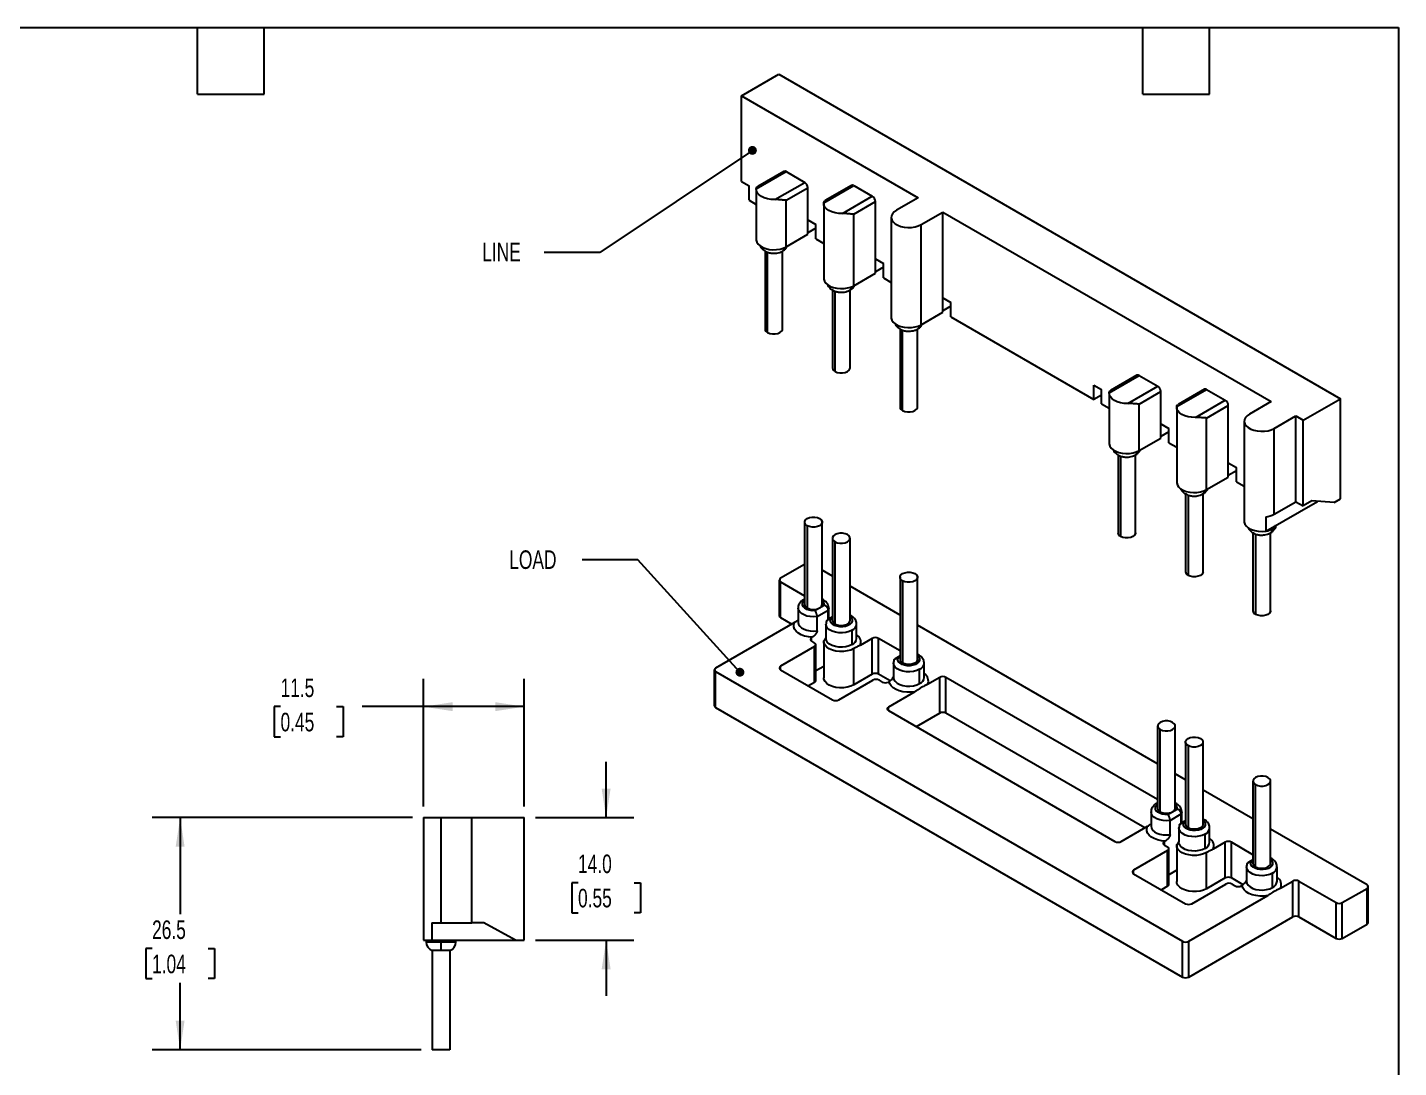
# Model space of a CAD drawing. Header units: millimetres. Extents: x 6 to 273, y 6 to 210.
# Drawn here: x 116.5 to 273.1, y 90.8 to 209.6 of the extents above; entities that cross this region are included whole.
import ezdxf

# ---------------------------------------------------------------- set-up
doc = ezdxf.new("R2010")
doc.units = ezdxf.units.MM
doc.linetypes.add('SLD-Solid', pattern=[0])
doc.layers.add('DIMENSIONS', color=140, linetype='SLD-Solid', lineweight=25)
doc.layers.add('TEXT', color=140, linetype='SLD-Solid', lineweight=25)
doc.styles.add('SLDTEXTSTYLE0', font='TXT', dxfattribs={"width": 0.7})
doc.dimstyles.new('SLDDIMSTYLE0', dxfattribs={"dimtxt": 2.158008, "dimasz": 3.302, "dimexe": 0.18, "dimexo": 0.0625, "dimgap": 0.539502, "dimtad": 0, "dimtih": 1, "dimtoh": 1, "dimrnd": 1e-09, "dimzin": 12, "dimdsep": 46, "dimtxsty": 'SLDTEXTSTYLE0', "dimsah": 1, "dimcen": 0.09, "dimadec": 0, "dimazin": 3, "dimtfac": 1, "dimtofl": 0, "dimtmove": 0, "dimatfit": 3, "dimfxl": 1, "dimfrac": 2, "dimtolj": 1, "dimtzin": 12, "dimarcsym": 0})
doc.dimstyles.new('SLDDIMSTYLE1', dxfattribs={"dimtxt": 0.18, "dimasz": 1.016, "dimexe": 0.18, "dimexo": 0.0625, "dimgap": 0.09, "dimtad": 0, "dimtih": 1, "dimtoh": 1, "dimdec": 4, "dimrnd": 1e-09, "dimzin": 0, "dimdsep": 46, "dimtxsty": 'Standard', "dimblk1": 'DOT', "dimblk2": 'DOT', "dimsah": 1, "dimcen": 0.09, "dimadec": 0, "dimazin": 0, "dimtfac": 1.016, "dimtdec": 4, "dimtofl": 0, "dimtmove": 0, "dimatfit": 3, "dimldrblk": 'DOT', "dimfxl": 1, "dimfrac": 2, "dimtolj": 1, "dimtzin": 0, "dimarcsym": 0})
doc.dimstyles.new('SLDDIMSTYLE2', dxfattribs={"dimtxt": 2.158008, "dimasz": 3.302, "dimexe": 0.18, "dimexo": 0.0625, "dimgap": 0.539502, "dimtad": 0, "dimtih": 1, "dimtoh": 1, "dimrnd": 1e-09, "dimzin": 4, "dimdsep": 46, "dimtxsty": 'SLDTEXTSTYLE0', "dimsah": 1, "dimcen": 0.09, "dimadec": 0, "dimazin": 1, "dimtfac": 1, "dimtmove": 0, "dimatfit": 3, "dimfxl": 1, "dimfrac": 2, "dimtolj": 1, "dimtzin": 12, "dimarcsym": 0})

# ---------------------------------------------------------------- blocks, each defined once
blk = doc.blocks.new('_Dot')
at = {"color": 0, "linetype": 'ByBlock', "lineweight": -2}
blk.add_line((-0.5, 0), (-1, 0), dxfattribs=at)
at = {"color": 0, "linetype": 'ByBlock', "const_width": 0.5}
blk.add_lwpolyline([(-0.25, 0, 1), (0.25, 0, 1)], format="xyb", close=True, dxfattribs=at)
blk = doc.blocks.new('_D_2')
at = {"layer": 'DIMENSIONS'}
for p, q in [((160.44, 119.36), (130.74, 119.36)), ((133.92, 119.36), (133.92, 108.32)), ((130.71, 104.41), (129.99, 104.41)), ((129.99, 104.41), (129.99, 100.98)), ((137.12, 104.41), (137.85, 104.41)), ((137.85, 104.41), (137.85, 100.98)), ((129.99, 100.98), (130.71, 100.98)), ((133.92, 92.86), (133.92, 100.49)), ((137.85, 100.98), (137.12, 100.98)), ((161.44, 92.86), (130.74, 92.86))]:
    blk.add_line(p, q, dxfattribs=at)
for points in [[(133.92, 119.36), (133.41, 116.05), (134.42, 116.05)], [(133.92, 92.86), (134.42, 96.16), (133.41, 96.16)]]:
    blk.add_solid(points, dxfattribs=at)
at = {"layer": 'DIMENSIONS', "char_height": 2.117, "attachment_point": 1, "style": 'SLDTEXTSTYLE0'}
for s, insert in [('26.5', (130.71, 107.62)), ('1.04', (130.71, 103.71))]:
    blk.add_mtext(s, dxfattribs=dict(at, insert=insert))
blk = doc.blocks.new('_D_3')
at = {"layer": 'DIMENSIONS'}
for p, q in [((182.56, 119.36), (182.56, 125.71)), ((174.48, 119.36), (185.73, 119.36)), ((179.35, 111.93), (178.63, 111.93)), ((178.63, 111.93), (178.63, 108.5)), ((185.76, 111.93), (186.49, 111.93)), ((186.49, 111.93), (186.49, 108.5)), ((178.63, 108.5), (179.35, 108.5)), ((186.49, 108.5), (185.76, 108.5)), ((174.48, 105.36), (185.73, 105.36)), ((182.56, 105.36), (182.56, 99.01))]:
    blk.add_line(p, q, dxfattribs=at)
for points in [[(182.56, 119.36), (183.07, 122.66), (182.05, 122.66)], [(182.56, 105.36), (182.05, 102.05), (183.07, 102.05)]]:
    blk.add_solid(points, dxfattribs=at)
at = {"layer": 'DIMENSIONS', "char_height": 2.117, "attachment_point": 1, "style": 'SLDTEXTSTYLE0'}
for s, insert in [('14.0', (179.35, 115.14)), ('0.55', (179.35, 111.23))]:
    blk.add_mtext(s, dxfattribs=dict(at, insert=insert))
blk = doc.blocks.new('_D_6')
at = {"layer": 'DIMENSIONS'}
for p, q in [((161.71, 120.63), (161.71, 135.19)), ((173.21, 120.63), (173.21, 135.19)), ((145.38, 132.02), (144.66, 132.02)), ((144.66, 132.02), (144.66, 128.59)), ((151.79, 132.02), (152.52, 132.02)), ((152.52, 132.02), (152.52, 128.59)), ((161.71, 132.02), (154.72, 132.02)), ((173.21, 132.02), (161.71, 132.02)), ((144.66, 128.59), (145.38, 128.59)), ((152.52, 128.59), (151.79, 128.59))]:
    blk.add_line(p, q, dxfattribs=at)
for points in [[(161.71, 132.02), (165.02, 131.51), (165.02, 132.53)], [(173.21, 132.02), (169.91, 132.53), (169.91, 131.51)]]:
    blk.add_solid(points, dxfattribs=at)
at = {"layer": 'DIMENSIONS', "char_height": 2.117, "attachment_point": 1, "style": 'SLDTEXTSTYLE0'}
for s, insert in [('11.5', (145.38, 135.23)), ('0.45', (145.38, 131.32))]:
    blk.add_mtext(s, dxfattribs=dict(at, insert=insert))

msp = doc.modelspace()

# ---------------------------------------------------------------- linework, layer by layer
for p, q in [((198.029, 201.748), (202.272, 204.197)), ((202.272, 204.197), (266.406, 167.173)), ((198.029, 201.748), (218.181, 190.114)), ((198.029, 191.949), (198.029, 201.748)), ((199.71, 191.124), (203.12, 193.093)), ((202.87, 193.118), (199.867, 191.384)), ((203.12, 193.093), (205.241, 191.868)), ((198.029, 191.949), (198.877, 191.459)), ((198.877, 189.826), (198.877, 191.459)), ((199.706, 191.052), (199.706, 185.336)), ((201.831, 189.899), (205.241, 191.868)), ((203.12, 189.827), (205.595, 191.256)), ((205.595, 187.581), (205.595, 191.256)), ((207.417, 189.533), (210.827, 191.501)), ((210.578, 191.526), (207.575, 189.792)), ((210.827, 191.501), (212.949, 190.277)), ((198.877, 189.826), (199.706, 189.348)), ((203.12, 184.52), (203.12, 189.827)), ((207.413, 189.46), (207.413, 180.887)), ((209.539, 188.308), (212.949, 190.277)), ((210.827, 188.236), (213.302, 189.664)), ((213.302, 183.132), (213.302, 189.664)), ((218.181, 190.114), (215.707, 188.685)), ((210.827, 180.07), (210.827, 188.236)), ((218.535, 187.052), (221.01, 188.481)), ((221.01, 188.481), (258.486, 166.846)), ((221.01, 178.683), (221.01, 188.481)), ((205.595, 187.581), (206.514, 187.051)), ((205.595, 185.948), (205.595, 187.581)), ((206.514, 186.642), (205.595, 186.112)), ((206.514, 185.418), (206.514, 187.051)), ((215.121, 187.869), (215.121, 176.437)), ((218.535, 175.621), (218.535, 187.052)), ((203.12, 184.52), (205.595, 185.948)), ((206.514, 185.418), (207.413, 184.899)), ((200.706, 184.031), (200.706, 175.129)), ((200.999, 174.721), (200.999, 183.894)), ((202.706, 175.129), (202.706, 184.025)), ((213.302, 183.132), (214.222, 182.601)), ((213.302, 181.499), (213.302, 183.132)), ((214.222, 182.193), (213.302, 181.662)), ((214.222, 180.968), (214.222, 182.601)), ((210.827, 180.07), (213.302, 181.499)), ((214.222, 180.968), (215.121, 180.449)), ((208.413, 179.581), (208.413, 170.68)), ((208.706, 170.272), (208.706, 179.445)), ((210.413, 170.68), (210.413, 179.575)), ((221.01, 178.683), (221.929, 178.152)), ((221.01, 177.049), (221.01, 178.683)), ((218.535, 175.621), (221.01, 177.049)), ((221.929, 177.743), (221.01, 177.213)), ((221.929, 176.519), (221.929, 178.152)), ((221.929, 176.519), (238.263, 167.089)), ((216.121, 175.132), (216.121, 166.23)), ((216.414, 165.822), (216.414, 174.995)), ((218.121, 166.23), (218.121, 175.126)), ((240.015, 167.856), (243.425, 169.825)), ((243.175, 169.85), (240.172, 168.116)), ((243.425, 169.825), (245.546, 168.601)), ((238.263, 168.722), (239.112, 168.233)), ((238.263, 167.089), (238.263, 168.722)), ((239.112, 167.579), (238.263, 167.089)), ((239.112, 166.599), (239.112, 168.233)), ((240.011, 167.784), (240.011, 162.068)), ((242.136, 166.632), (245.546, 168.601)), ((243.425, 166.559), (245.9, 167.988)), ((245.9, 164.314), (245.9, 167.988)), ((247.722, 166.265), (251.133, 168.234)), ((250.883, 168.258), (247.88, 166.525)), ((251.133, 168.234), (253.254, 167.009)), ((239.112, 166.599), (240.011, 166.08)), ((243.425, 161.252), (243.425, 166.559)), ((247.718, 166.193), (247.718, 157.619)), ((249.844, 165.04), (253.254, 167.009)), ((251.133, 164.968), (253.607, 166.397)), ((253.607, 159.864), (253.607, 166.397)), ((258.486, 166.846), (256.012, 165.418)), ((262.163, 164.724), (266.406, 167.173)), ((266.406, 155.741), (266.406, 167.173)), ((251.133, 156.803), (251.133, 164.968)), ((255.426, 164.601), (255.426, 153.17)), ((258.84, 163.785), (261.315, 165.213)), ((261.315, 165.213), (262.163, 164.724)), ((261.315, 155.415), (261.315, 165.213)), ((262.163, 154.925), (262.163, 164.724)), ((245.9, 164.314), (246.819, 163.783)), ((245.9, 162.681), (245.9, 164.314)), ((246.819, 163.375), (245.9, 162.844)), ((246.819, 162.15), (246.819, 163.783)), ((258.84, 153.986), (258.84, 163.785)), ((243.425, 161.252), (245.9, 162.681)), ((246.819, 162.15), (247.718, 161.631)), ((241.011, 160.763), (241.011, 151.862)), ((241.304, 160.627), (241.304, 151.453)), ((243.011, 151.862), (243.011, 160.757)), ((253.607, 159.864), (254.527, 159.334)), ((253.607, 158.231), (253.607, 159.864)), ((251.133, 156.803), (253.607, 158.231)), ((254.527, 158.925), (253.607, 158.395)), ((254.527, 157.701), (254.527, 159.334)), ((254.527, 157.701), (255.426, 157.182)), ((248.718, 156.314), (248.718, 147.412)), ((249.011, 156.177), (249.011, 147.004)), ((250.718, 147.412), (250.718, 156.308)), ((257.883, 152.046), (263.79, 155.456)), ((258.84, 153.986), (261.315, 155.415)), ((261.315, 155.415), (262.163, 154.925)), ((263.153, 155.497), (262.163, 154.925)), ((265.699, 155.333), (263.153, 155.497)), ((265.699, 155.333), (266.406, 155.741)), ((257.883, 153.679), (257.883, 152.046)), ((205.231, 153.083), (205.231, 143.693)), ((205.524, 152.675), (205.524, 143.285)), ((207.231, 143.693), (207.231, 153.083)), ((258.628, 152.476), (258.628, 152.312)), ((208.413, 151.246), (208.413, 141.856)), ((208.706, 141.448), (208.706, 150.838)), ((210.413, 141.856), (210.413, 151.246)), ((256.426, 151.864), (256.426, 142.963)), ((256.719, 151.728), (256.719, 142.555)), ((258.426, 142.963), (258.426, 151.858)), ((205.231, 148.259), (202.484, 146.672)), ((208.413, 146.923), (207.231, 147.605)), ((202.337, 146.468), (202.337, 142.386)), ((202.484, 146.264), (205.231, 144.678)), ((202.484, 142.181), (202.484, 146.264)), ((216.121, 142.474), (210.413, 145.768)), ((216.121, 146.797), (216.121, 137.407)), ((216.414, 146.389), (216.414, 136.998)), ((218.121, 137.407), (218.121, 146.797)), ((204.481, 143.285), (204.481, 141.652)), ((206.408, 142.979), (206.938, 143.285)), ((206.655, 142.304), (207.929, 143.04)), ((206.938, 143.285), (207.469, 143.591)), ((207.929, 141.985), (207.929, 143.04)), ((207.981, 142.015), (207.981, 143.285)), ((204.088, 141.639), (195.059, 136.426)), ((202.484, 142.181), (203.756, 141.447)), ((206.655, 140.671), (206.655, 142.304)), ((207.663, 141.448), (207.663, 139.815)), ((208.413, 142.264), (207.848, 141.938)), ((208.413, 142.095), (208.176, 141.958)), ((211.163, 139.815), (211.163, 141.448)), ((245.536, 125.492), (218.121, 141.319)), ((206.106, 139.946), (206.019, 139.896)), ((206.019, 139.488), (206.019, 139.896)), ((206.019, 139.488), (206.373, 139.284)), ((207.413, 139.461), (207.413, 135.324)), ((210.651, 139.1), (210.651, 140.733)), ((212.949, 139.815), (211.556, 139.011)), ((212.949, 135.732), (212.949, 139.815)), ((216.121, 138.392), (213.656, 139.815)), ((213.656, 135.732), (213.656, 139.815)), ((206.373, 138.876), (202.484, 136.631)), ((206.373, 134.793), (206.373, 138.876)), ((206.519, 134.997), (206.519, 139.08)), ((210.827, 134.507), (210.827, 138.645)), ((216.121, 137.815), (215.556, 137.489)), ((194.913, 136.222), (194.913, 132.14)), ((202.484, 136.222), (202.484, 136.631)), ((202.484, 136.222), (208.423, 132.793)), ((207.413, 136.618), (206.519, 136.102)), ((215.371, 136.998), (215.371, 135.365)), ((216.121, 137.646), (215.883, 137.509)), ((218.358, 134.651), (218.358, 136.284)), ((218.871, 135.365), (218.871, 136.998)), ((195.059, 136.018), (248.375, 105.24)), ((195.059, 131.936), (195.059, 136.018)), ((206.373, 134.793), (205.666, 134.385)), ((209.13, 132.793), (213.02, 135.039)), ((212.949, 135.732), (210.827, 134.507)), ((214.984, 134.965), (213.656, 135.732)), ((213.727, 135.039), (214.08, 134.834)), ((214.787, 134.834), (214.874, 134.885)), ((220.656, 135.365), (219.264, 134.561)), ((220.656, 131.282), (220.656, 135.365)), ((245.536, 121.41), (221.363, 135.365)), ((221.363, 131.282), (221.363, 135.365)), ((217.806, 133.72), (214.787, 131.977)), ((195.059, 131.936), (248.375, 101.157)), ((214.787, 131.569), (214.787, 131.977)), ((214.787, 131.569), (240.667, 116.629)), ((220.656, 131.282), (217.97, 129.732)), ((244.061, 118.179), (221.363, 131.282)), ((245.536, 129.815), (245.536, 120.425)), ((245.829, 120.017), (245.829, 129.407)), ((247.536, 120.425), (247.536, 129.815)), ((248.718, 127.979), (248.718, 118.588)), ((249.011, 127.57), (249.011, 118.18)), ((250.718, 118.588), (250.718, 127.979)), ((248.718, 123.655), (247.536, 124.338)), ((256.426, 119.206), (250.718, 122.501)), ((256.426, 123.529), (256.426, 114.139)), ((256.719, 113.731), (256.719, 123.121)), ((258.426, 114.139), (258.426, 123.529)), ((161.714, 119.357), (161.714, 105.357)), ((161.714, 119.357), (163.714, 119.357)), ((163.714, 107.357), (163.714, 119.357)), ((163.714, 119.357), (167.214, 119.357)), ((167.214, 107.357), (167.214, 119.357)), ((167.214, 119.357), (173.214, 119.357)), ((173.214, 105.357), (173.214, 119.357)), ((244.786, 120.017), (244.786, 118.384)), ((246.713, 119.711), (247.243, 120.017)), ((246.96, 119.037), (248.234, 119.773)), ((246.96, 117.404), (246.96, 119.037)), ((247.243, 120.017), (247.774, 120.323)), ((248.718, 118.996), (248.153, 118.67)), ((248.234, 118.717), (248.234, 119.773)), ((248.286, 118.747), (248.286, 120.017)), ((241.375, 116.629), (244.393, 118.371)), ((247.968, 118.18), (247.968, 116.547)), ((248.718, 118.827), (248.481, 118.69)), ((250.956, 115.833), (250.956, 117.466)), ((251.468, 116.547), (251.468, 118.18)), ((269.447, 111.689), (258.426, 118.051)), ((246.411, 116.679), (246.324, 116.629)), ((246.324, 116.22), (246.324, 116.629)), ((246.324, 116.22), (246.678, 116.016)), ((247.718, 116.193), (247.718, 112.056)), ((253.254, 116.547), (251.861, 115.743)), ((253.254, 112.464), (253.254, 116.547)), ((256.426, 115.124), (253.961, 116.547)), ((253.961, 112.464), (253.961, 116.547)), ((246.678, 115.608), (242.789, 113.363)), ((246.678, 111.525), (246.678, 115.608)), ((246.824, 111.729), (246.824, 115.812)), ((251.133, 111.24), (251.133, 115.377)), ((256.426, 114.547), (255.861, 114.221)), ((256.426, 114.378), (256.188, 114.241)), ((242.789, 112.955), (242.789, 113.363)), ((242.789, 112.955), (248.728, 109.526)), ((247.718, 113.351), (246.824, 112.834)), ((255.676, 113.731), (255.676, 112.098)), ((258.663, 111.383), (258.663, 113.016)), ((259.176, 112.098), (259.176, 113.731)), ((246.678, 111.525), (245.971, 111.117)), ((249.436, 109.526), (253.325, 111.771)), ((253.254, 112.464), (251.133, 111.24)), ((255.289, 111.697), (253.961, 112.464)), ((254.032, 111.771), (254.385, 111.567)), ((255.092, 111.567), (255.179, 111.617)), ((259.569, 111.294), (260.961, 112.097)), ((260.961, 108.015), (260.961, 112.097)), ((261.668, 112.097), (265.911, 109.648)), ((261.668, 108.015), (261.668, 112.097)), ((266.618, 109.648), (269.447, 111.281)), ((269.447, 107.198), (269.447, 111.281)), ((269.593, 107.402), (269.593, 111.485)), ((249.082, 105.24), (258.111, 110.452)), ((265.911, 105.566), (265.911, 109.648)), ((266.618, 105.566), (266.618, 109.648)), ((162.661, 107.357), (162.661, 105.357)), ((162.661, 107.357), (163.714, 107.357)), ((163.714, 107.357), (167.214, 107.357)), ((168.614, 107.357), (167.214, 107.357)), ((172.214, 105.357), (168.614, 107.357)), ((249.082, 101.157), (260.961, 108.015)), ((261.668, 108.015), (265.911, 105.566)), ((266.618, 105.566), (269.447, 107.198)), ((161.714, 105.357), (162.661, 105.357)), ((162.014, 105.357), (162.014, 105.157)), ((163.714, 105.157), (162.014, 105.157)), ((162.661, 105.357), (172.214, 105.357)), ((163.714, 105.357), (163.714, 105.157)), ((165.414, 105.157), (163.714, 105.157)), ((165.414, 105.157), (165.414, 105.357)), ((172.214, 105.357), (173.214, 105.357)), ((248.375, 101.157), (248.375, 105.24)), ((249.082, 101.157), (249.082, 105.24)), ((163.714, 104.203), (162.714, 104.203)), ((162.714, 104.203), (162.714, 92.857)), ((164.714, 104.203), (163.714, 104.203)), ((164.714, 104.203), (164.714, 92.857)), ((164.714, 92.857), (162.714, 92.857))]:
    msp.add_line(p, q)
at = {"flags": 128}
for points in [[(201.831, 189.899), (201.408, 189.91), (200.999, 189.972), (200.621, 190.082), (200.292, 190.235), (200.026, 190.425), (199.835, 190.644), (199.728, 190.88), (199.71, 191.124)], [(209.539, 188.308), (209.116, 188.319), (208.706, 188.38), (208.328, 188.49), (207.999, 188.644), (207.733, 188.834), (207.542, 189.052), (207.436, 189.288), (207.417, 189.533)], [(215.707, 188.685), (215.443, 188.498), (215.254, 188.283), (215.145, 188.049), (215.123, 187.808), (215.189, 187.57), (215.339, 187.345), (215.566, 187.142), (215.862, 186.971), (216.213, 186.84), (216.603, 186.754), (217.016, 186.716), (217.434, 186.728), (217.837, 186.791), (218.21, 186.9), (218.535, 187.052)], [(199.706, 185.336), (199.709, 185.276), (199.774, 185.037), (199.924, 184.812), (200.152, 184.609), (200.447, 184.439), (200.798, 184.307), (201.188, 184.221), (201.601, 184.183), (202.019, 184.196), (202.423, 184.258), (202.795, 184.368), (203.12, 184.52)], [(207.413, 180.887), (207.416, 180.826), (207.481, 180.588), (207.631, 180.362), (207.859, 180.16), (208.155, 179.989), (208.505, 179.858), (208.896, 179.771), (209.309, 179.734), (209.726, 179.746), (210.13, 179.809), (210.503, 179.918), (210.827, 180.07)], [(215.121, 176.437), (215.123, 176.377), (215.189, 176.138), (215.339, 175.913), (215.566, 175.711), (215.862, 175.54), (216.213, 175.408), (216.603, 175.322), (217.016, 175.284), (217.434, 175.297), (217.837, 175.359), (218.21, 175.469), (218.535, 175.621)], [(200.999, 174.721), (201.252, 174.615), (201.549, 174.559), (201.862, 174.559), (202.16, 174.615), (202.413, 174.721), (202.597, 174.867), (202.694, 175.039), (202.706, 175.129)], [(208.706, 170.272), (208.959, 170.165), (209.257, 170.11), (209.57, 170.11), (209.867, 170.165), (210.12, 170.272), (210.304, 170.418), (210.401, 170.59), (210.413, 170.68)], [(242.136, 166.632), (241.713, 166.642), (241.304, 166.704), (240.926, 166.814), (240.597, 166.968), (240.331, 167.158), (240.14, 167.376), (240.033, 167.612), (240.015, 167.856)], [(216.414, 165.822), (216.667, 165.716), (216.964, 165.66), (217.277, 165.66), (217.575, 165.716), (217.828, 165.822), (218.012, 165.968), (218.108, 166.14), (218.121, 166.23)], [(249.844, 165.04), (249.421, 165.051), (249.011, 165.113), (248.633, 165.223), (248.304, 165.376), (248.038, 165.566), (247.848, 165.784), (247.741, 166.021), (247.722, 166.265)], [(256.012, 165.418), (255.748, 165.23), (255.559, 165.015), (255.45, 164.782), (255.429, 164.541), (255.494, 164.302), (255.644, 164.077), (255.872, 163.875), (256.167, 163.704), (256.518, 163.572), (256.908, 163.486), (257.321, 163.448), (257.739, 163.461), (258.143, 163.523), (258.515, 163.633), (258.84, 163.785)], [(240.011, 162.068), (240.014, 162.008), (240.079, 161.77), (240.229, 161.544), (240.457, 161.342), (240.752, 161.171), (241.103, 161.04), (241.493, 160.953), (241.906, 160.915), (242.324, 160.928), (242.728, 160.99), (243.1, 161.1), (243.425, 161.252)], [(247.718, 157.619), (247.721, 157.559), (247.787, 157.32), (247.936, 157.095), (248.164, 156.892), (248.46, 156.722), (248.81, 156.59), (249.201, 156.504), (249.614, 156.466), (250.031, 156.479), (250.435, 156.541), (250.808, 156.651), (251.133, 156.803)], [(205.524, 152.675), (205.34, 152.821), (205.244, 152.993), (205.244, 153.173), (205.34, 153.345), (205.524, 153.491), (205.777, 153.597), (206.075, 153.653), (206.388, 153.653), (206.685, 153.597), (206.938, 153.491)], [(206.938, 153.491), (207.122, 153.345), (207.219, 153.173), (207.219, 152.993), (207.122, 152.821), (206.938, 152.675), (206.685, 152.569), (206.388, 152.513), (206.075, 152.513), (205.777, 152.569), (205.524, 152.675)], [(255.426, 153.17), (255.432, 153.081), (255.511, 152.837), (255.678, 152.608), (255.927, 152.405), (256.245, 152.238), (256.617, 152.113), (257.027, 152.038), (257.456, 152.015), (257.883, 152.046)], [(210.12, 151.654), (209.867, 151.761), (209.57, 151.816), (209.257, 151.816), (208.959, 151.761), (208.706, 151.654), (208.522, 151.508), (208.426, 151.336), (208.426, 151.156), (208.522, 150.984), (208.706, 150.838)], [(208.706, 150.838), (208.959, 150.732), (209.257, 150.676), (209.57, 150.676), (209.867, 150.732), (210.12, 150.838), (210.304, 150.984), (210.401, 151.156), (210.401, 151.336), (210.304, 151.508), (210.12, 151.654)], [(243.011, 151.862), (242.999, 151.771), (242.902, 151.6), (242.718, 151.453), (242.465, 151.347), (242.167, 151.291), (241.854, 151.291), (241.557, 151.347), (241.304, 151.453)], [(216.414, 146.389), (216.23, 146.535), (216.133, 146.706), (216.133, 146.887), (216.23, 147.059), (216.414, 147.205), (216.667, 147.311), (216.964, 147.367), (217.277, 147.367), (217.575, 147.311), (217.828, 147.205)], [(217.828, 147.205), (218.012, 147.059), (218.108, 146.887), (218.108, 146.706), (218.012, 146.535), (217.828, 146.389), (217.575, 146.282), (217.277, 146.227), (216.964, 146.227), (216.667, 146.282), (216.414, 146.389)], [(250.718, 147.412), (250.706, 147.322), (250.609, 147.15), (250.425, 147.004), (250.172, 146.898), (249.875, 146.842), (249.562, 146.842), (249.264, 146.898), (249.011, 147.004)], [(206.408, 142.979), (206.08, 142.977), (205.763, 143.024), (205.478, 143.117), (205.244, 143.25), (205.079, 143.413), (204.993, 143.596), (204.992, 143.785), (205.076, 143.968), (205.231, 144.126)], [(206.655, 142.304), (206.263, 142.275), (205.87, 142.296), (205.495, 142.368), (205.158, 142.487), (204.875, 142.646), (204.662, 142.838), (204.528, 143.052), (204.481, 143.278), (204.481, 143.281)], [(207.981, 143.28), (207.981, 143.266), (207.929, 143.04)], [(258.426, 142.963), (258.414, 142.872), (258.317, 142.701), (258.133, 142.555), (257.88, 142.448), (257.582, 142.393), (257.269, 142.393), (256.972, 142.448), (256.719, 142.555)], [(206.106, 139.946), (205.656, 139.987), (205.23, 140.08), (204.845, 140.22), (204.516, 140.402), (204.258, 140.619), (204.081, 140.861), (203.992, 141.119), (203.994, 141.382), (204.088, 141.639)], [(204.481, 141.652), (204.481, 141.645), (204.528, 141.419), (204.662, 141.205), (204.875, 141.013), (205.158, 140.854), (205.495, 140.735), (205.87, 140.663), (206.263, 140.641), (206.655, 140.671)], [(210.651, 140.733), (210.326, 140.586), (209.951, 140.486), (209.546, 140.44), (209.134, 140.45), (208.737, 140.516), (208.378, 140.633), (208.076, 140.796), (207.849, 140.995), (207.709, 141.219), (207.663, 141.454)], [(207.981, 142.06), (208.003, 142.044), (208.016, 142.035)], [(210.413, 142.289), (210.566, 142.136), (210.652, 141.953), (210.653, 141.764), (210.569, 141.581), (210.405, 141.417), (210.174, 141.283), (209.89, 141.189), (209.573, 141.14), (209.245, 141.141), (208.929, 141.191), (208.646, 141.286), (208.416, 141.421), (208.254, 141.586), (208.172, 141.769), (208.176, 141.958), (208.176, 141.958)], [(208.706, 141.448), (208.959, 141.342), (209.257, 141.286), (209.57, 141.286), (209.867, 141.342), (210.12, 141.448), (210.304, 141.594), (210.401, 141.766), (210.413, 141.856)], [(210.827, 138.645), (210.485, 138.486), (210.091, 138.375), (209.664, 138.316), (209.225, 138.312), (208.795, 138.363), (208.395, 138.467), (208.044, 138.619), (207.759, 138.812), (207.554, 139.036), (207.438, 139.28), (207.417, 139.533)], [(210.651, 139.1), (210.326, 138.953), (209.951, 138.853), (209.546, 138.807), (209.134, 138.817), (208.737, 138.883), (208.378, 139), (208.076, 139.163), (207.849, 139.362), (207.709, 139.586), (207.663, 139.815)], [(218.121, 137.839), (218.273, 137.686), (218.359, 137.504), (218.361, 137.314), (218.276, 137.132), (218.113, 136.968), (217.881, 136.834), (217.597, 136.739), (217.28, 136.691), (216.953, 136.691), (216.636, 136.741), (216.353, 136.837), (216.123, 136.972), (215.962, 137.136), (215.88, 137.319), (215.883, 137.509), (215.883, 137.509)], [(218.358, 136.284), (218.034, 136.136), (217.659, 136.037), (217.254, 135.991), (216.842, 136.001), (216.445, 136.066), (216.085, 136.184), (215.784, 136.346), (215.557, 136.545), (215.416, 136.769), (215.371, 137.005)], [(218.121, 137.407), (218.108, 137.316), (218.012, 137.144), (217.828, 136.998), (217.575, 136.892), (217.277, 136.836), (216.964, 136.836), (216.667, 136.892), (216.414, 136.998)], [(210.827, 134.507), (210.485, 134.349), (210.091, 134.237), (209.664, 134.178), (209.225, 134.174), (208.795, 134.226), (208.395, 134.33), (208.044, 134.482), (207.759, 134.675), (207.554, 134.898), (207.438, 135.143), (207.413, 135.324)], [(217.806, 133.72), (217.361, 133.665), (216.905, 133.664), (216.459, 133.716), (216.039, 133.818), (215.664, 133.967), (215.349, 134.157), (215.106, 134.379), (214.945, 134.625), (214.874, 134.885)], [(215.371, 135.365), (215.416, 135.136), (215.557, 134.912), (215.784, 134.713), (216.085, 134.551), (216.445, 134.433), (216.842, 134.368), (217.254, 134.358), (217.659, 134.404), (218.034, 134.503), (218.358, 134.651)], [(247.243, 130.224), (246.99, 130.33), (246.693, 130.386), (246.38, 130.386), (246.082, 130.33), (245.829, 130.224), (245.645, 130.078), (245.549, 129.906), (245.549, 129.725), (245.645, 129.553), (245.829, 129.407)], [(245.829, 129.407), (246.082, 129.301), (246.38, 129.245), (246.693, 129.245), (246.99, 129.301), (247.243, 129.407), (247.427, 129.553), (247.524, 129.725), (247.524, 129.906), (247.427, 130.078), (247.243, 130.224)], [(249.011, 127.57), (248.827, 127.716), (248.731, 127.888), (248.731, 128.069), (248.827, 128.241), (249.011, 128.387), (249.264, 128.493), (249.562, 128.549), (249.875, 128.549), (250.172, 128.493), (250.425, 128.387)], [(250.425, 128.387), (250.609, 128.241), (250.706, 128.069), (250.706, 127.888), (250.609, 127.716), (250.425, 127.57), (250.172, 127.464), (249.875, 127.408), (249.562, 127.408), (249.264, 127.464), (249.011, 127.57)], [(258.133, 123.937), (257.88, 124.043), (257.582, 124.099), (257.269, 124.099), (256.972, 124.043), (256.719, 123.937), (256.535, 123.791), (256.438, 123.619), (256.438, 123.439), (256.535, 123.267), (256.719, 123.121)], [(256.719, 123.121), (256.972, 123.015), (257.269, 122.959), (257.582, 122.959), (257.88, 123.015), (258.133, 123.121), (258.317, 123.267), (258.414, 123.439), (258.414, 123.619), (258.317, 123.791), (258.133, 123.937)], [(246.713, 119.711), (246.385, 119.709), (246.068, 119.756), (245.783, 119.849), (245.55, 119.982), (245.384, 120.146), (245.298, 120.328), (245.297, 120.517), (245.381, 120.7), (245.536, 120.858)], [(246.96, 119.037), (246.568, 119.007), (246.175, 119.028), (245.8, 119.1), (245.463, 119.219), (245.181, 119.378), (244.967, 119.57), (244.833, 119.784), (244.786, 120.011), (244.786, 120.013)], [(248.286, 120.012), (248.286, 119.999), (248.234, 119.773)], [(250.718, 119.021), (250.871, 118.868), (250.957, 118.685), (250.958, 118.496), (250.874, 118.313), (250.711, 118.149), (250.479, 118.016), (250.195, 117.921), (249.878, 117.873), (249.55, 117.873), (249.234, 117.923), (248.951, 118.019), (248.721, 118.153), (248.559, 118.318), (248.478, 118.501), (248.481, 118.69), (248.481, 118.69)], [(246.411, 116.679), (245.961, 116.72), (245.535, 116.812), (245.15, 116.953), (244.822, 117.135), (244.563, 117.351), (244.386, 117.593), (244.297, 117.851), (244.299, 118.114), (244.393, 118.371)], [(244.786, 118.384), (244.786, 118.378), (244.833, 118.151), (244.967, 117.937), (245.181, 117.745), (245.463, 117.586), (245.8, 117.467), (246.175, 117.395), (246.568, 117.374), (246.96, 117.404)], [(250.956, 117.466), (250.632, 117.318), (250.257, 117.219), (249.852, 117.173), (249.439, 117.183), (249.042, 117.248), (248.683, 117.366), (248.381, 117.528), (248.154, 117.727), (248.014, 117.951), (247.968, 118.186)], [(248.286, 118.792), (248.309, 118.776), (248.321, 118.767)], [(250.718, 118.588), (250.706, 118.498), (250.609, 118.326), (250.425, 118.18), (250.172, 118.074), (249.875, 118.018), (249.562, 118.018), (249.264, 118.074), (249.011, 118.18)], [(251.133, 115.377), (250.79, 115.219), (250.396, 115.107), (249.969, 115.048), (249.53, 115.044), (249.1, 115.095), (248.7, 115.2), (248.349, 115.352), (248.064, 115.544), (247.859, 115.768), (247.743, 116.013), (247.722, 116.266)], [(250.956, 115.833), (250.632, 115.685), (250.257, 115.586), (249.852, 115.54), (249.439, 115.55), (249.042, 115.615), (248.683, 115.732), (248.381, 115.895), (248.154, 116.094), (248.014, 116.318), (247.968, 116.547)], [(258.426, 114.572), (258.578, 114.419), (258.664, 114.236), (258.666, 114.047), (258.582, 113.864), (258.418, 113.7), (258.186, 113.566), (257.902, 113.472), (257.585, 113.423), (257.258, 113.424), (256.941, 113.474), (256.659, 113.569), (256.428, 113.704), (256.267, 113.869), (256.185, 114.052), (256.188, 114.241), (256.188, 114.241)], [(258.663, 113.016), (258.339, 112.869), (257.964, 112.769), (257.559, 112.723), (257.147, 112.733), (256.75, 112.799), (256.391, 112.916), (256.089, 113.079), (255.862, 113.278), (255.721, 113.502), (255.676, 113.737)], [(256.719, 113.731), (256.972, 113.625), (257.269, 113.569), (257.582, 113.569), (257.88, 113.625), (258.133, 113.731), (258.317, 113.877), (258.414, 114.049), (258.426, 114.139)], [(251.133, 111.24), (250.79, 111.081), (250.396, 110.97), (249.969, 110.911), (249.53, 110.907), (249.1, 110.958), (248.7, 111.062), (248.349, 111.214), (248.064, 111.407), (247.859, 111.631), (247.743, 111.875), (247.718, 112.056)], [(258.111, 110.452), (257.666, 110.398), (257.21, 110.396), (256.764, 110.448), (256.344, 110.55), (255.969, 110.699), (255.654, 110.889), (255.411, 111.111), (255.251, 111.357), (255.179, 111.617)], [(255.676, 112.098), (255.721, 111.869), (255.862, 111.645), (256.089, 111.446), (256.391, 111.283), (256.75, 111.166), (257.147, 111.1), (257.559, 111.09), (257.964, 111.136), (258.339, 111.236), (258.663, 111.383)], [(163.714, 104.203), (163.714, 104.262), (163.714, 104.344), (163.714, 104.446), (163.714, 104.565), (163.714, 104.7), (163.714, 104.846), (163.714, 104.999), (163.714, 105.157)]]:
    msp.add_lwpolyline(points, dxfattribs=at)
for centre, radius, start, end in [((202.974, 192.888), 0.251, 54.38242, 114.30712), ((204.827, 191.221), 0.768, 2.60548, 57.39452), ((210.681, 191.297), 0.251, 54.38242, 114.30712), ((212.535, 189.629), 0.768, 2.60548, 57.39452), ((202.418, 184.418), 0.487, 305.37974, 359.31924), ((210.126, 179.969), 0.487, 305.37974, 359.31924), ((217.833, 175.519), 0.487, 305.37974, 359.31924), ((201.19, 175.167), 0.486, 184.5109, 246.80924), ((208.897, 170.718), 0.486, 184.5109, 246.80924), ((243.279, 169.621), 0.251, 54.38242, 114.30712), ((245.132, 167.953), 0.768, 2.60548, 57.39452), ((250.986, 168.029), 0.251, 54.38242, 114.30712), ((216.605, 166.269), 0.486, 184.5109, 246.80924), ((252.84, 166.362), 0.768, 2.60548, 57.39452), ((242.723, 161.15), 0.487, 305.37974, 359.31924), ((250.431, 156.701), 0.487, 305.37974, 359.31924), ((257.568, 156.301), 2.642, 276.84717, 298.78673), ((257.55, 154.282), 2.246, 279.51341, 298.69433), ((258.12, 152.266), 0.51, 306.07463, 5.17112), ((258.163, 153.22), 1.02, 297.1286, 330.66361), ((241.495, 151.9), 0.486, 184.5109, 246.80924), ((249.203, 147.45), 0.486, 184.5109, 246.80924), ((202.561, 146.468), 0.218, 110.78342, 249.21658), ((206.955, 143.683), 0.522, 349.83849, 58.02417), ((205.715, 143.731), 0.486, 184.5109, 246.80924), ((206.231, 144.649), 1.537, 242.60967, 297.39033), ((206.731, 143.743), 0.503, 294.37466, 354.3052), ((256.91, 143.001), 0.486, 184.5109, 246.80924), ((202.587, 142.41), 0.251, 185.6948, 245.62534), ((208.914, 141.906), 0.503, 185.6948, 245.62534), ((210.315, 141.515), 0.851, 293.24771, 355.70237), ((206.097, 139.692), 0.218, 110.78342, 249.21658), ((210.313, 139.884), 0.854, 293.31373, 355.02755), ((210.733, 139.414), 0.916, 333.91666, 62.02038), ((213.302, 139.132), 0.769, 62.60967, 117.39033), ((206.295, 139.08), 0.218, 290.78342, 69.21658), ((195.136, 136.222), 0.218, 110.78342, 249.21658), ((202.561, 136.426), 0.218, 110.78342, 249.21658), ((216.621, 137.456), 0.503, 185.6948, 245.62534), ((218.022, 137.066), 0.851, 293.24771, 355.70237), ((206.269, 135.022), 0.251, 294.37466, 354.3052), ((213.302, 135.049), 0.769, 62.60967, 117.39033), ((213.373, 134.356), 0.769, 62.60967, 117.39033), ((214.434, 135.517), 0.769, 242.60967, 297.39033), ((218.021, 135.434), 0.852, 293.2832, 355.33873), ((218.441, 134.964), 0.916, 333.9173, 62.02032), ((221.01, 134.683), 0.769, 62.60967, 117.39033), ((195.163, 132.165), 0.251, 185.6948, 245.62534), ((208.777, 133.476), 0.769, 242.60967, 297.39033), ((214.865, 131.773), 0.218, 110.78342, 249.21658), ((221.01, 130.6), 0.769, 62.60967, 117.39033), ((247.26, 120.415), 0.522, 349.83849, 58.02417), ((246.021, 120.463), 0.486, 184.5109, 246.80924), ((246.536, 121.382), 1.537, 242.60967, 297.39033), ((247.036, 120.475), 0.503, 294.37466, 354.3052), ((249.219, 118.638), 0.503, 185.6948, 245.62534), ((250.62, 118.247), 0.851, 293.24771, 355.70237), ((241.021, 117.311), 0.769, 242.60967, 297.39033), ((246.402, 116.424), 0.218, 110.78342, 249.21658), ((246.6, 115.812), 0.218, 290.78342, 69.21658), ((250.618, 116.616), 0.854, 293.31373, 355.02755), ((251.038, 116.146), 0.916, 333.91666, 62.02038), ((253.607, 115.865), 0.769, 62.60967, 117.39033), ((242.866, 113.159), 0.218, 110.78342, 249.21658), ((256.926, 114.189), 0.503, 185.6948, 245.62534), ((258.327, 113.798), 0.851, 293.24771, 355.70237), ((246.574, 111.754), 0.251, 294.37466, 354.3052), ((253.607, 111.782), 0.769, 62.60967, 117.39033), ((253.678, 111.089), 0.769, 62.60967, 117.39033), ((254.739, 112.249), 0.769, 242.60967, 297.39033), ((258.326, 112.166), 0.852, 293.2832, 355.33873), ((258.746, 111.696), 0.916, 333.9173, 62.02032), ((261.315, 111.415), 0.769, 62.60967, 117.39033), ((269.369, 111.485), 0.218, 290.78342, 69.21658), ((266.265, 110.331), 0.769, 242.60967, 297.39033), ((249.082, 110.208), 0.769, 242.60967, 297.39033), ((261.315, 107.332), 0.769, 62.60967, 117.39033), ((269.343, 107.427), 0.251, 294.37466, 354.3052), ((163.014, 105.157), 1, 180, 252.5424), ((164.414, 105.157), 1, 287.4576, 360), ((248.728, 105.922), 0.769, 242.60967, 297.39033), ((266.265, 106.248), 0.769, 242.60967, 297.39033), ((248.728, 101.839), 0.769, 242.60967, 297.39033)]:
    msp.add_arc(centre, radius, start, end)
for points, knots in [([(199.71, 191.124), (199.724, 191.189), (199.75, 191.307), (199.833, 191.356), (199.87, 191.378)], [0, 0, 0, 0, 0.5540412, 1, 1, 1, 1]), ([(203.12, 189.827), (203.086, 189.827), (203.025, 189.828), (202.936, 189.832), (202.831, 189.839), (202.708, 189.849), (202.548, 189.863), (202.384, 189.878), (202.203, 189.892), (202.02, 189.902), (201.892, 189.9), (201.831, 189.899)], [0, 0, 0, 0, 0.10191, 0.1850301, 0.2493606, 0.3820394, 0.4982003, 0.6303427, 0.7490638, 0.8813026, 1, 1, 1, 1]), ([(207.417, 189.533), (207.431, 189.598), (207.457, 189.715), (207.54, 189.765), (207.577, 189.787)], [0, 0, 0, 0, 0.5540412, 1, 1, 1, 1]), ([(210.827, 188.236), (210.794, 188.236), (210.732, 188.237), (210.643, 188.241), (210.539, 188.248), (210.415, 188.257), (210.255, 188.272), (210.091, 188.287), (209.911, 188.3), (209.728, 188.311), (209.599, 188.309), (209.539, 188.308)], [0, 0, 0, 0, 0.10191, 0.1850301, 0.2493606, 0.3820394, 0.4982003, 0.6303427, 0.7490638, 0.8813026, 1, 1, 1, 1]), ([(200.116, 184.674), (200.123, 184.655), (200.175, 184.506), (200.344, 184.296), (200.597, 184.082), (200.85, 183.941), (201.149, 183.832), (201.55, 183.759), (201.991, 183.776), (202.401, 183.872), (202.597, 183.969), (202.701, 184.021)], [0, 0, 0, 0, 0.020304, 0.1621606, 0.2638911, 0.3584637, 0.4533746, 0.5845195, 0.7641623, 0.8746649, 1, 1, 1, 1]), ([(202.701, 184.021), (202.796, 184.086), (202.993, 184.221), (203.177, 184.427), (203.235, 184.563), (203.248, 184.594)], [0, 0, 0, 0, 0.4232913, 0.8683006, 1, 1, 1, 1]), ([(207.824, 180.225), (207.83, 180.206), (207.883, 180.057), (208.052, 179.847), (208.305, 179.632), (208.557, 179.492), (208.857, 179.382), (209.257, 179.31), (209.698, 179.327), (210.108, 179.423), (210.304, 179.52), (210.408, 179.571)], [0, 0, 0, 0, 0.020304, 0.1621606, 0.2638911, 0.3584637, 0.4533746, 0.5845195, 0.7641623, 0.8746649, 1, 1, 1, 1]), ([(210.408, 179.571), (210.504, 179.637), (210.7, 179.771), (210.884, 179.977), (210.943, 180.113), (210.956, 180.144)], [0, 0, 0, 0, 0.4232913, 0.86830063, 1, 1, 1, 1]), ([(215.531, 175.775), (215.538, 175.757), (215.59, 175.608), (215.759, 175.397), (216.012, 175.183), (216.265, 175.042), (216.564, 174.933), (216.965, 174.86), (217.406, 174.877), (217.816, 174.973), (218.012, 175.07), (218.116, 175.122)], [0, 0, 0, 0, 0.020304, 0.1621606, 0.2638911, 0.3584637, 0.4533746, 0.5845195, 0.7641623, 0.8746649, 1, 1, 1, 1]), ([(218.116, 175.122), (218.211, 175.187), (218.408, 175.322), (218.592, 175.528), (218.65, 175.664), (218.663, 175.695)], [0, 0, 0, 0, 0.4232913, 0.8683006, 1, 1, 1, 1]), ([(240.015, 167.856), (240.029, 167.922), (240.055, 168.039), (240.138, 168.089), (240.175, 168.111)], [0, 0, 0, 0, 0.5540412, 1, 1, 1, 1]), ([(243.425, 166.559), (243.391, 166.56), (243.33, 166.56), (243.241, 166.565), (243.136, 166.572), (243.013, 166.581), (242.853, 166.596), (242.689, 166.61), (242.508, 166.624), (242.326, 166.634), (242.197, 166.633), (242.136, 166.632)], [0, 0, 0, 0, 0.10191, 0.1850301, 0.2493606, 0.3820394, 0.4982003, 0.6303427, 0.7490638, 0.8813026, 1, 1, 1, 1]), ([(247.722, 166.265), (247.737, 166.33), (247.762, 166.448), (247.845, 166.497), (247.882, 166.519)], [0, 0, 0, 0, 0.5540412, 1, 1, 1, 1]), ([(251.133, 164.968), (251.099, 164.968), (251.037, 164.969), (250.948, 164.973), (250.844, 164.98), (250.72, 164.99), (250.56, 165.004), (250.396, 165.019), (250.216, 165.033), (250.033, 165.043), (249.904, 165.041), (249.844, 165.04)], [0, 0, 0, 0, 0.10191, 0.1850301, 0.2493606, 0.3820394, 0.4982003, 0.6303427, 0.7490638, 0.8813026, 1, 1, 1, 1]), ([(240.421, 161.407), (240.428, 161.388), (240.481, 161.239), (240.65, 161.029), (240.902, 160.814), (241.155, 160.674), (241.454, 160.564), (241.855, 160.491), (242.296, 160.509), (242.706, 160.604), (242.902, 160.702), (243.006, 160.753)], [0, 0, 0, 0, 0.020304, 0.1621606, 0.2638911, 0.3584637, 0.4533746, 0.5845195, 0.7641623, 0.8746649, 1, 1, 1, 1]), ([(243.006, 160.753), (243.101, 160.819), (243.298, 160.953), (243.482, 161.159), (243.54, 161.295), (243.554, 161.326)], [0, 0, 0, 0, 0.4232913, 0.86830063, 1, 1, 1, 1]), ([(248.129, 156.957), (248.135, 156.938), (248.188, 156.789), (248.357, 156.579), (248.61, 156.365), (248.863, 156.224), (249.162, 156.115), (249.562, 156.042), (250.003, 156.059), (250.413, 156.155), (250.609, 156.252), (250.713, 156.304)], [0, 0, 0, 0, 0.020304, 0.1621606, 0.2638911, 0.3584637, 0.4533746, 0.5845195, 0.7641623, 0.8746649, 1, 1, 1, 1]), ([(250.713, 156.304), (250.809, 156.369), (251.005, 156.504), (251.189, 156.71), (251.248, 156.846), (251.261, 156.877)], [0, 0, 0, 0, 0.4232913, 0.86830063, 1, 1, 1, 1]), ([(255.836, 152.508), (255.843, 152.489), (255.895, 152.34), (256.064, 152.13), (256.317, 151.915), (256.57, 151.775), (256.869, 151.665), (257.27, 151.593), (257.711, 151.61), (258.121, 151.706), (258.317, 151.803), (258.421, 151.854)], [0, 0, 0, 0, 0.020304, 0.1621606, 0.2638911, 0.3584637, 0.4533746, 0.5845195, 0.7641623, 0.8746649, 1, 1, 1, 1]), ([(258.421, 151.854), (258.518, 151.919), (258.717, 152.053), (258.937, 152.333), (259.066, 152.57), (259.083, 152.713), (259.087, 152.74)], [0, 0, 0, 0, 0.294025, 0.6031357, 0.9228154, 1, 1, 1, 1]), ([(205.231, 144.289), (205.184, 144.268), (205.039, 144.206), (204.844, 144.057), (204.655, 143.852), (204.535, 143.62), (204.478, 143.423), (204.487, 143.31), (204.49, 143.279)], [0, 0, 0, 0, 0.1084144, 0.3305206, 0.540262, 0.7382229, 0.9299038, 1, 1, 1, 1]), ([(207.975, 143.277), (207.977, 143.293), (207.99, 143.396), (207.94, 143.584), (207.829, 143.819), (207.654, 144.024), (207.455, 144.185), (207.298, 144.259), (207.231, 144.291)], [0, 0, 0, 0, 0.0371318, 0.2371934, 0.4327698, 0.6329697, 0.8450823, 1, 1, 1, 1]), ([(206.655, 142.304), (206.654, 142.323), (206.653, 142.36), (206.646, 142.421), (206.635, 142.483), (206.62, 142.547), (206.601, 142.611), (206.579, 142.674), (206.554, 142.736), (206.527, 142.794), (206.498, 142.848), (206.469, 142.897), (206.438, 142.942), (206.418, 142.966), (206.408, 142.979)], [0, 0, 0, 0, 0.0832031, 0.1662043, 0.2491119, 0.3320213, 0.4150099, 0.4981335, 0.5814239, 0.66489, 0.7485187, 0.8322785, 0.9161239, 1, 1, 1, 1]), ([(207.929, 143.04), (207.929, 143.058), (207.927, 143.094), (207.915, 143.15), (207.896, 143.208), (207.869, 143.266), (207.835, 143.322), (207.784, 143.39), (207.708, 143.466), (207.598, 143.544), (207.513, 143.575), (207.469, 143.591)], [0, 0, 0, 0, 0.0806394, 0.1622393, 0.2449036, 0.3287322, 0.4138212, 0.5002621, 0.6471711, 0.8136803, 1, 1, 1, 1]), ([(204.088, 141.639), (204.21, 141.719), (204.341, 141.806), (204.472, 141.891), (204.481, 141.897)], [0, 0, 0, 0, 0.927344, 1, 1, 1, 1]), ([(207.761, 141.864), (207.735, 141.803), (207.678, 141.674), (207.672, 141.532), (207.67, 141.458)], [0, 0, 0, 0, 0.4699555, 1, 1, 1, 1]), ([(207.741, 141.813), (207.744, 141.821), (207.754, 141.853), (207.791, 141.898), (207.864, 141.955), (207.964, 141.982), (208.077, 141.982), (208.142, 141.966), (208.176, 141.958)], [0, 0, 0, 0, 0.0535003, 0.211661, 0.3735033, 0.6583097, 0.8221271, 1, 1, 1, 1]), ([(211.155, 141.453), (211.154, 141.512), (211.154, 141.657), (211.07, 141.875), (210.926, 142.095), (210.721, 142.283), (210.546, 142.405), (210.43, 142.45), (210.413, 142.456)], [0, 0, 0, 0, 0.1353939, 0.3339863, 0.5326702, 0.7404624, 0.9619825, 1, 1, 1, 1]), ([(206.655, 140.671), (206.654, 140.658), (206.653, 140.632), (206.643, 140.589), (206.629, 140.544), (206.609, 140.496), (206.576, 140.429), (206.522, 140.341), (206.438, 140.232), (206.338, 140.122), (206.223, 140.02), (206.145, 139.971), (206.106, 139.946)], [0, 0, 0, 0, 0.0460173, 0.0929944, 0.1421546, 0.1945687, 0.2511232, 0.3686768, 0.5010539, 0.6690986, 0.8338084, 1, 1, 1, 1]), ([(207.417, 139.533), (207.487, 139.609), (207.584, 139.713), (207.646, 139.844), (207.663, 139.88)], [0, 0, 0, 0, 0.7289559, 1, 1, 1, 1]), ([(211.556, 139.011), (211.528, 138.995), (211.467, 138.961), (211.345, 138.9), (211.185, 138.826), (211.003, 138.741), (210.881, 138.674), (210.827, 138.645)], [0, 0, 0, 0, 0.1173304, 0.2500163, 0.5000307, 0.7800936, 1, 1, 1, 1]), ([(218.862, 137.004), (218.862, 137.062), (218.861, 137.207), (218.777, 137.426), (218.633, 137.646), (218.428, 137.834), (218.254, 137.955), (218.138, 138), (218.121, 138.007)], [0, 0, 0, 0, 0.1353939, 0.3339863, 0.5326702, 0.7404624, 0.9619825, 1, 1, 1, 1]), ([(215.469, 137.414), (215.442, 137.354), (215.386, 137.224), (215.38, 137.083), (215.377, 137.008)], [0, 0, 0, 0, 0.4699555, 1, 1, 1, 1]), ([(215.448, 137.364), (215.451, 137.372), (215.462, 137.404), (215.499, 137.448), (215.572, 137.505), (215.671, 137.533), (215.784, 137.532), (215.849, 137.517), (215.883, 137.509)], [0, 0, 0, 0, 0.0535003, 0.211661, 0.3735033, 0.6583097, 0.8221271, 1, 1, 1, 1]), ([(214.874, 134.885), (214.933, 134.924), (215.051, 135.002), (215.213, 135.176), (215.327, 135.324), (215.365, 135.413), (215.371, 135.427)], [0, 0, 0, 0, 0.3133616, 0.6272593, 0.9412732, 1, 1, 1, 1]), ([(219.264, 134.561), (219.235, 134.545), (219.174, 134.511), (219.053, 134.45), (218.892, 134.377), (218.71, 134.29), (218.535, 134.198), (218.359, 134.088), (218.178, 133.964), (218.017, 133.852), (217.896, 133.773), (217.835, 133.737), (217.806, 133.72)], [0, 0, 0, 0, 0.058694, 0.1250705, 0.2501286, 0.3901118, 0.500221, 0.6099806, 0.7500933, 0.8750522, 0.9412684, 1, 1, 1, 1]), ([(245.536, 121.021), (245.489, 121.001), (245.344, 120.938), (245.15, 120.789), (244.96, 120.584), (244.84, 120.352), (244.783, 120.156), (244.793, 120.042), (244.795, 120.012)], [0, 0, 0, 0, 0.1084144, 0.3305206, 0.540262, 0.7382229, 0.9299038, 1, 1, 1, 1]), ([(248.28, 120.01), (248.282, 120.026), (248.295, 120.128), (248.245, 120.317), (248.134, 120.551), (247.959, 120.756), (247.76, 120.917), (247.603, 120.992), (247.536, 121.023)], [0, 0, 0, 0, 0.0371318, 0.2371934, 0.4327698, 0.6329697, 0.8450823, 1, 1, 1, 1]), ([(246.96, 119.037), (246.959, 119.055), (246.958, 119.093), (246.951, 119.153), (246.94, 119.216), (246.925, 119.28), (246.906, 119.344), (246.884, 119.407), (246.859, 119.468), (246.832, 119.526), (246.803, 119.58), (246.774, 119.63), (246.743, 119.674), (246.723, 119.699), (246.713, 119.711)], [0, 0, 0, 0, 0.0832031, 0.1662043, 0.2491119, 0.3320213, 0.4150099, 0.4981335, 0.5814239, 0.66489, 0.7485187, 0.8322785, 0.9161239, 1, 1, 1, 1]), ([(248.234, 119.773), (248.234, 119.79), (248.232, 119.826), (248.22, 119.883), (248.201, 119.94), (248.174, 119.998), (248.14, 120.055), (248.089, 120.122), (248.013, 120.198), (247.903, 120.276), (247.818, 120.307), (247.774, 120.323)], [0, 0, 0, 0, 0.0806394, 0.1622393, 0.2449036, 0.3287322, 0.4138212, 0.5002621, 0.6471711, 0.8136803, 1, 1, 1, 1]), ([(251.46, 118.185), (251.459, 118.244), (251.459, 118.389), (251.375, 118.608), (251.231, 118.828), (251.026, 119.015), (250.851, 119.137), (250.735, 119.182), (250.718, 119.189)], [0, 0, 0, 0, 0.1353939, 0.3339863, 0.5326702, 0.7404624, 0.9619825, 1, 1, 1, 1]), ([(244.393, 118.371), (244.515, 118.451), (244.646, 118.538), (244.777, 118.623), (244.786, 118.629)], [0, 0, 0, 0, 0.927344, 1, 1, 1, 1]), ([(248.066, 118.596), (248.04, 118.535), (247.983, 118.406), (247.978, 118.265), (247.975, 118.19)], [0, 0, 0, 0, 0.4699555, 1, 1, 1, 1]), ([(248.046, 118.546), (248.049, 118.554), (248.06, 118.586), (248.096, 118.63), (248.17, 118.687), (248.269, 118.715), (248.382, 118.714), (248.447, 118.698), (248.481, 118.69)], [0, 0, 0, 0, 0.0535003, 0.21166097, 0.37350327, 0.65830969, 0.82212711, 1, 1, 1, 1]), ([(246.96, 117.404), (246.959, 117.391), (246.958, 117.365), (246.949, 117.322), (246.934, 117.277), (246.914, 117.229), (246.881, 117.161), (246.827, 117.074), (246.743, 116.965), (246.643, 116.854), (246.528, 116.753), (246.45, 116.703), (246.411, 116.679)], [0, 0, 0, 0, 0.0460173, 0.0929944, 0.1421546, 0.1945687, 0.2511232, 0.3686768, 0.5010539, 0.6690986, 0.8338084, 1, 1, 1, 1]), ([(247.722, 116.266), (247.793, 116.342), (247.889, 116.446), (247.951, 116.576), (247.968, 116.612)], [0, 0, 0, 0, 0.72895591, 1, 1, 1, 1]), ([(251.861, 115.743), (251.833, 115.727), (251.772, 115.693), (251.65, 115.632), (251.49, 115.559), (251.308, 115.473), (251.186, 115.406), (251.133, 115.377)], [0, 0, 0, 0, 0.1173304, 0.2500163, 0.5000307, 0.7800936, 1, 1, 1, 1]), ([(259.167, 113.736), (259.167, 113.795), (259.167, 113.94), (259.082, 114.158), (258.938, 114.378), (258.733, 114.566), (258.559, 114.688), (258.443, 114.733), (258.426, 114.739)], [0, 0, 0, 0, 0.1353939, 0.3339863, 0.5326702, 0.7404624, 0.9619825, 1, 1, 1, 1]), ([(255.774, 114.147), (255.747, 114.086), (255.691, 113.957), (255.685, 113.815), (255.682, 113.74)], [0, 0, 0, 0, 0.4699555, 1, 1, 1, 1]), ([(255.753, 114.096), (255.756, 114.104), (255.767, 114.136), (255.804, 114.181), (255.877, 114.237), (255.976, 114.265), (256.089, 114.265), (256.155, 114.249), (256.188, 114.241)], [0, 0, 0, 0, 0.0535003, 0.211661, 0.3735033, 0.6583097, 0.8221271, 1, 1, 1, 1]), ([(255.179, 111.617), (255.238, 111.656), (255.356, 111.735), (255.518, 111.909), (255.632, 112.056), (255.67, 112.146), (255.676, 112.16)], [0, 0, 0, 0, 0.3133616, 0.6272593, 0.9412732, 1, 1, 1, 1]), ([(259.569, 111.294), (259.54, 111.278), (259.479, 111.244), (259.358, 111.183), (259.197, 111.109), (259.015, 111.023), (258.84, 110.93), (258.665, 110.82), (258.483, 110.697), (258.322, 110.585), (258.201, 110.505), (258.14, 110.469), (258.111, 110.452)], [0, 0, 0, 0, 0.0586942, 0.1250709, 0.2501294, 0.3901131, 0.5002227, 0.6099825, 0.7500958, 0.8750548, 0.94127, 1, 1, 1, 1])]:
    msp.add_open_spline(points, degree=3, knots=knots)
at = {"layer": 'TEXT'}
for p, q in [((6.35, 209.55), (273.05, 209.55)), ((135.89, 201.93), (135.89, 209.55)), ((143.51, 201.93), (143.51, 209.55)), ((243.84, 201.93), (243.84, 209.55)), ((251.46, 201.93), (251.46, 209.55)), ((273.05, 209.55), (273.05, 6.35)), ((135.89, 201.93), (143.51, 201.93)), ((243.84, 201.93), (251.46, 201.93))]:
    msp.add_line(p, q, dxfattribs=at)

# ---------------------------------------------------------------- texts
at = {"layer": 'TEXT', "char_height": 2.1167, "attachment_point": 1, "style": 'SLDTEXTSTYLE0'}
for s, insert in [('LINE', (168.414, 184.98)), ('LOAD', (171.499, 149.859))]:
    msp.add_mtext(s, dxfattribs=dict(at, insert=insert))

# ---------------------------------------------------------------- dimensions: what is measured, and where the dimension line sits
at = {"layer": 'DIMENSIONS'}
for base, p1, p2, angle, dimstyle, picture, middle in [((173.214, 132.019), (161.714, 119.357), (173.214, 119.357), 0, 'SLDDIMSTYLE0', '_D_6', (148.586, 132.019)), ((182.557, 119.357), (173.214, 105.357), (173.214, 119.357), 90, 'SLDDIMSTYLE2', '_D_3', (182.557, 111.929)), ((133.916, 92.857), (161.714, 119.357), (162.714, 92.857), 90, 'SLDDIMSTYLE0', '_D_2', (133.916, 104.407))]:
    dim = msp.add_linear_dim(base=base, p1=p1, p2=p2, angle=angle, dimstyle=dimstyle, dxfattribs=at)
    dim.commit()
    dim.dimension.update_dxf_attribs({"geometry": picture, "text_midpoint": middle, "dimtype": 160})

# ---------------------------------------------------------------- leaders
at = {"layer": 'TEXT'}
for points in [[(199.263, 195.515), (181.827, 183.849), (175.477, 183.849)], [(197.839, 135.952), (186.168, 148.765), (179.818, 148.765)]]:
    msp.add_leader(points, dimstyle='SLDDIMSTYLE1', dxfattribs=at)

doc.saveas('drawing.dxf')
